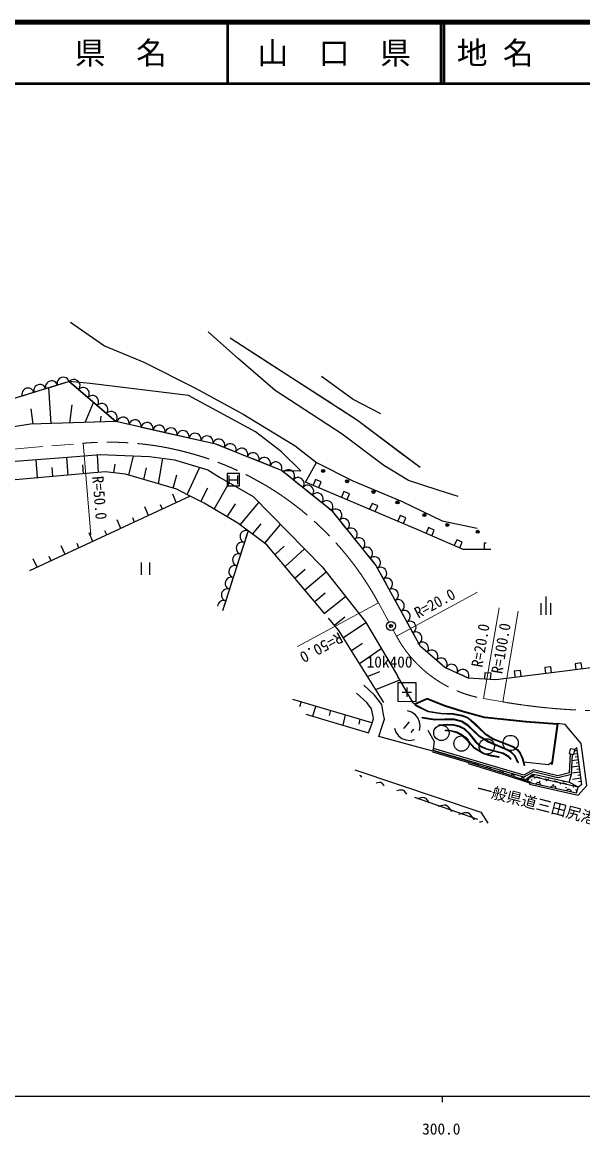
# Model space of a CAD drawing. Units: millimetres, scale not verified. Extents: x 40000 to 680000, y 20000 to 380000.
# Drawn here: x 299564 to 390892, y 198715 to 380000 of the extents above; entities that cross this region are included whole.
import ezdxf
from ezdxf.enums import TextEntityAlignment as Align

# ---------------------------------------------------------------- set-up
doc = ezdxf.new("R2010")
doc.units = ezdxf.units.MM
doc.header["$LTSCALE"] = 1000
doc.header["$PDMODE"] = 32
doc.header["$PDSIZE"] = 500
doc.linetypes.add('CHAIN', pattern=[18.5, 12, -1.5, 3.5, -1.5])
for name, color, linetype, lineweight in [('M-BGD', 7, 'Continuous', 25), ('M-BGD-EXST', 7, 'Continuous', 25), ('M-BMK', 2, 'CHAIN', 13), ('M-BMK-SRVR', 3, 'Continuous', 25), ('M-STR-HTXT', 7, 'Continuous', 13), ('M-TTL', 2, 'Continuous', 140), ('M-TTL-BAND', 7, 'Continuous', 25), ('M-TTL-LINE', 7, 'Continuous', 50)]:
    doc.layers.add(name, color=color, linetype=linetype, lineweight=lineweight)
doc.layers.add('M-BMK-HTXT', color=7, linetype='Continuous')
doc.layers.add('M-TTL-TXT', color=7, linetype='Continuous')
doc.styles.add('ＭＳ ゴシック', font='')
doc.styles.get('ＭＳ ゴシック').set_extended_font_data('MS Gothic')

msp = doc.modelspace()

# ---------------------------------------------------------------- linework, layer by layer
at = {"layer": 'M-BGD'}
for p, q in [((333454, 328568), (339627, 324579)), ((339627, 324579), (350127, 317795)), ((306257, 321148), (305302, 320854)), ((307971, 320788), (307214, 321441)), ((300520, 319382), (299564, 319088)), ((301476, 319676), (300520, 319382)), ((302433, 319971), (301477, 319677)), ((303388, 320265), (302433, 319971)), ((304345, 320560), (303389, 320266)), ((304280, 314597), (303895, 320419)), ((305301, 320854), (304345, 320560)), ((308730, 320136), (307971, 320788)), ((309488, 319483), (308730, 320135)), ((310247, 318831), (309488, 319483)), ((307303, 314691), (307707, 317682)), ((309800, 314769), (311165, 318038)), ((311005, 318178), (310247, 318831)), ((311763, 317526), (311005, 318178)), ((312522, 316873), (311764, 317525)), ((301368, 314513), (301039, 316978)), ((312300, 314837), (312438, 315835)), ((313280, 316220), (312522, 316873)), ((314039, 315568), (313280, 316220)), ((314796, 314916), (314039, 315568)), ((315013, 314867), (314797, 314915)), ((315990, 314647), (315014, 314866)), ((316965, 314429), (315990, 314647)), ((317942, 314209), (316966, 314428)), ((318918, 313991), (317942, 314209)), ((319895, 313771), (318918, 313990)), ((320870, 313552), (319895, 313771)), ((321847, 313332), (320871, 313552)), ((322823, 313114), (321847, 313332)), ((323800, 312894), (322823, 313113)), ((324775, 312676), (323800, 312894)), ((325752, 312456), (324776, 312675)), ((326727, 312238), (325752, 312456)), ((327705, 312018), (326728, 312237)), ((328680, 311799), (327705, 312018)), ((329657, 311579), (328681, 311799)), ((330632, 311361), (329657, 311579)), ((332512, 310691), (331584, 311062)), ((333443, 310319), (332514, 310690)), ((334371, 309947), (333443, 310319)), ((302046, 305736), (301808, 308717)), ((307030, 306180), (306820, 309096)), ((312014, 306623), (311817, 309533)), ((316956, 306202), (317673, 309335)), ((321759, 304793), (322450, 308949)), ((335300, 309576), (334372, 309948)), ((336228, 309205), (335300, 309576)), ((337159, 308833), (336230, 309204)), ((338086, 308462), (337159, 308833)), ((339016, 308090), (338088, 308462)), ((361308, 309807), (364384, 307488)), ((304543, 305959), (304428, 307435)), ((309517, 306400), (309417, 307860)), ((314496, 306572), (314683, 308011)), ((319356, 305501), (319785, 307364)), ((326417, 303050), (328509, 307476)), ((339944, 307719), (339016, 308090)), ((340874, 307348), (339946, 307718)), ((341802, 306976), (340874, 307348)), ((342156, 306692), (341804, 306976)), ((342935, 306062), (342157, 306691)), ((324158, 304093), (324738, 306259)), ((330820, 300681), (333258, 304958)), ((343714, 305435), (342935, 306062)), ((344493, 304807), (343715, 305434)), ((345271, 304179), (344493, 304807)), ((326932, 302782), (300727, 290597)), ((324665, 301730), (324094, 303127)), ((328651, 301916), (329827, 304110)), ((346051, 303551), (345273, 304178)), ((346829, 302924), (346051, 303551)), ((347609, 302295), (346830, 302923)), ((320131, 299626), (319560, 301021)), ((322398, 300678), (322113, 301377)), ((332972, 299399), (334285, 301518)), ((335094, 298077), (338127, 301766)), ((348387, 301667), (347609, 302295)), ((349166, 301039), (348388, 301667)), ((349945, 300411), (349166, 301039)), ((317867, 298563), (317581, 299262)), ((351243, 298895), (350614, 299672)), ((315600, 297511), (315010, 298902)), ((337098, 296586), (338507, 298264)), ((339102, 295095), (341661, 298158)), ((351874, 298117), (351244, 298895)), ((352503, 297340), (351874, 298117)), ((353134, 296563), (352504, 297340)), ((311066, 295407), (310450, 296780)), ((313333, 296459), (313028, 297152)), ((336364, 297143), (332204, 284113)), ((336059, 296190), (335755, 295237)), ((336363, 297142), (336059, 296190)), ((353763, 295787), (353134, 296563)), ((354394, 295008), (353764, 295786)), ((306535, 293293), (305890, 294658)), ((308800, 294355), (308488, 295035)), ((335451, 294284), (335146, 293331)), ((335755, 295236), (335451, 294284)), ((340781, 293250), (342264, 294637)), ((342386, 291340), (345563, 294176)), ((355023, 294232), (354394, 295008)), ((355654, 293455), (355024, 294231)), ((375818, 294103), (375819, 294209)), ((302001, 291189), (301330, 292536)), ((304268, 292241), (303937, 292916)), ((334842, 292377), (334538, 291425)), ((335146, 293330), (334842, 292377)), ((356283, 292677), (355654, 293455)), ((356914, 291900), (356284, 292677)), ((334233, 290472), (333930, 289518)), ((334538, 291424), (334233, 290472)), ((343994, 289422), (345685, 290880)), ((345598, 287513), (349085, 290428)), ((357938, 290187), (357460, 291066)), ((358416, 289309), (357938, 290187)), ((333625, 288565), (333321, 287612)), ((333929, 289517), (333625, 288565)), ((358896, 288430), (358416, 289308)), ((359374, 287552), (358896, 288430)), ((333016, 286658), (332712, 285706)), ((333321, 287612), (333016, 286658)), ((347215, 285597), (348942, 287003)), ((359852, 286673), (359374, 287551)), ((360331, 285795), (359852, 286673)), ((332408, 284752), (332204, 284112)), ((332712, 285705), (332408, 284752)), ((348819, 283688), (352247, 286409)), ((360810, 284916), (360331, 285794)), ((361288, 284038), (360810, 284916)), ((350426, 281769), (352115, 283091)), ((361767, 283159), (361289, 284037)), ((362245, 282281), (361767, 283159)), ((351887, 279746), (355545, 282179)), ((362725, 281402), (362245, 282280)), ((363203, 280523), (362725, 281402)), ((363681, 279644), (363203, 280523)), ((364160, 278766), (363681, 279644)), ((353201, 277617), (355019, 278820)), ((354522, 275501), (358060, 277953)), ((365519, 277335), (364758, 277985)), ((366280, 276685), (365519, 277335)), ((367041, 276035), (366280, 276685)), ((367802, 275386), (367042, 276036)), ((355845, 273377), (357837, 274193)), ((369502, 274367), (368589, 274776)), ((370414, 273958), (369502, 274367)), ((371327, 273548), (370415, 273957)), ((357166, 271260), (361097, 272857)), ((363279, 269096), (360722, 273486)), ((372239, 273138), (371327, 273548)), ((343592, 269715), (356493, 265891)), ((345001, 269298), (344755, 268457)), ((347403, 268588), (346868, 266913)), ((363279, 269096), (363516, 268911)), ((363559, 268804), (363515, 268714)), ((363515, 268714), (365658, 267659)), ((365544, 269806), (363516, 268911)), ((363564, 268801), (363516, 268911)), ((363559, 268804), (365689, 267755)), ((365547, 269676), (363564, 268801)), ((368426, 268659), (365544, 269806)), ((368385, 268546), (365547, 269676)), ((371321, 267618), (368385, 268546)), ((371355, 267733), (368426, 268659)), ((345777, 267239), (356005, 264199)), ((349796, 267876), (349597, 267016)), ((352198, 267166), (351810, 265450)), ((364703, 266587), (364718, 266686)), ((366779, 266275), (364703, 266587)), ((366785, 266375), (364718, 266686)), ((365658, 267659), (367779, 267334)), ((365689, 267755), (367789, 267434)), ((367779, 267334), (369781, 267240)), ((367789, 267434), (369792, 267340)), ((369781, 267240), (371193, 267004)), ((369792, 267340), (371220, 267101)), ((371193, 267004), (372126, 266629)), ((371220, 267101), (372178, 266716)), ((374857, 266653), (371321, 267618)), ((374879, 266771), (371355, 267733)), ((372126, 266629), (373279, 265640)), ((372178, 266716), (373346, 265714)), ((381639, 265942), (374857, 266653)), ((381650, 266062), (374879, 266771)), ((354591, 266455), (354393, 265595)), ((362605, 265990), (361705, 264930)), ((363336, 264800), (362865, 264259)), ((368384, 266320), (366779, 266275)), ((368383, 266420), (366785, 266375)), ((367449, 265534), (368788, 265629)), ((367456, 265434), (367449, 265534)), ((367456, 265434), (368789, 265529)), ((369915, 266423), (368383, 266420)), ((369903, 266323), (368384, 266320)), ((368788, 265629), (369909, 265564)), ((368789, 265529), (369894, 265464)), ((369894, 265464), (370725, 265262)), ((371162, 266007), (369903, 266323)), ((369909, 265564), (370760, 265357)), ((371202, 266101), (369915, 266423)), ((370725, 265262), (371541, 264843)), ((370760, 265357), (371600, 264925)), ((372175, 265370), (371162, 266007)), ((372237, 265449), (371202, 266101)), ((371541, 264843), (372259, 264144)), ((371600, 264925), (372333, 264211)), ((374012, 263603), (372175, 265370)), ((374075, 263682), (372237, 265449)), ((373279, 265640), (374946, 264047)), ((373346, 265714), (375009, 264125)), ((386718, 265562), (381639, 265942)), ((386735, 265681), (381650, 266062)), ((386740, 265716), (385781, 259116)), ((386859, 265700), (385900, 259098)), ((388007, 265545), (386740, 265716)), ((390626, 262468), (388007, 265545)), ((363625, 261991), (357650, 263623)), ((368525, 264526), (368532, 264626)), ((369457, 264459), (368525, 264526)), ((369472, 264558), (368532, 264626)), ((370375, 264235), (369457, 264459)), ((370412, 264329), (369472, 264558)), ((371078, 263847), (370375, 264235)), ((371136, 263929), (370412, 264329)), ((371888, 263142), (371078, 263847)), ((371958, 263213), (371136, 263929)), ((373257, 261647), (371888, 263142)), ((373321, 261726), (371958, 263213)), ((372259, 264144), (373398, 262702)), ((372333, 264211), (373471, 262770)), ((375464, 262684), (374012, 263603)), ((375510, 262773), (374075, 263682)), ((374946, 264047), (376238, 263173)), ((375009, 264125), (376284, 263262)), ((376238, 263173), (377999, 262512)), ((376284, 263262), (378035, 262606)), ((366402, 261135), (372282, 259395)), ((366459, 261327), (372517, 259534)), ((366495, 261337), (366588, 261653)), ((381311, 256971), (366495, 261337)), ((381270, 257327), (366588, 261653)), ((374731, 260768), (373257, 261647)), ((374771, 260860), (373321, 261726)), ((373398, 262702), (374182, 261982)), ((373471, 262770), (374237, 262068)), ((374182, 261982), (375125, 261581)), ((374237, 262068), (375157, 261676)), ((375125, 261581), (377907, 260835)), ((375157, 261676), (377945, 260928)), ((378550, 261384), (375464, 262684)), ((378594, 261474), (375510, 262773)), ((377999, 262512), (379537, 261887)), ((378035, 262606), (379584, 261976)), ((379246, 260988), (378550, 261384)), ((379307, 261068), (378594, 261474)), ((379883, 260484), (379307, 261068)), ((379537, 261887), (380190, 261444)), ((379584, 261976), (380258, 261519)), ((380190, 261444), (380630, 260920)), ((380258, 261519), (380716, 260973)), ((388815, 261628), (388664, 260842)), ((389591, 261479), (388815, 261628)), ((389440, 260693), (389591, 261479)), ((389978, 261305), (389546, 261246)), ((389910, 261805), (389591, 261479)), ((390723, 255799), (389910, 261805)), ((391564, 255619), (390626, 262468)), ((372282, 259395), (372245, 259224)), ((372517, 259534), (372479, 259361)), ((372479, 259361), (378640, 257457)), ((375984, 260400), (374731, 260768)), ((376006, 260498), (374771, 260860)), ((377238, 260196), (375984, 260400)), ((377255, 260294), (376006, 260498)), ((377238, 260196), (377255, 260294)), ((377907, 260835), (378634, 260432)), ((377945, 260928), (378695, 260512)), ((378634, 260432), (379146, 259914)), ((378695, 260512), (379217, 259984)), ((379146, 259914), (379217, 259984)), ((379801, 260425), (379246, 260988)), ((380340, 259346), (379801, 260425)), ((380429, 259391), (379883, 260484)), ((380429, 259391), (380340, 259346)), ((380630, 260920), (381037, 260010)), ((380716, 260973), (381132, 260043)), ((381037, 260010), (381327, 258859)), ((381132, 260043), (381424, 258883)), ((381268, 259502), (385242, 259036)), ((385242, 259036), (385823, 259400)), ((388664, 260842), (389440, 260693)), ((388737, 257680), (388900, 260797)), ((389053, 257417), (389227, 260734)), ((390181, 259803), (389171, 259667)), ((390046, 260804), (389446, 260723)), ((390113, 260304), (389667, 260243)), ((390249, 259303), (389803, 259242)), ((353751, 258201), (374297, 251257)), ((372245, 259224), (378579, 257266)), ((378640, 257457), (382431, 256190)), ((382792, 258187), (381270, 257327)), ((382841, 257835), (381311, 256971)), ((381424, 258883), (381327, 258859)), ((381459, 256515), (382644, 257433)), ((382644, 257433), (382915, 257482)), ((386814, 257214), (382792, 258187)), ((382819, 257051), (382915, 257482)), ((386814, 256874), (382841, 257835)), ((382915, 257482), (388704, 256147)), ((385781, 259116), (385900, 259098)), ((388737, 257680), (386814, 257214)), ((390452, 257801), (389064, 257613)), ((390317, 258802), (389117, 258640)), ((390384, 258302), (389938, 258241)), ((378579, 257266), (382222, 256049)), ((382122, 256744), (381915, 256362)), ((382122, 256744), (381915, 256362)), ((382410, 256975), (382122, 256744)), ((382410, 256975), (382122, 256744)), ((382222, 256049), (382209, 255827)), ((382209, 255827), (390120, 254052)), ((382819, 257051), (382410, 256975)), ((382819, 257051), (382410, 256975)), ((382431, 256190), (382425, 256086)), ((382425, 256086), (389847, 254421)), ((390129, 255362), (382819, 257051)), ((389053, 257417), (386814, 256874)), ((388704, 256147), (389053, 257417)), ((390129, 255362), (388704, 256147)), ((390587, 256800), (389200, 256612)), ((390520, 257301), (390074, 257240)), ((391564, 255619), (390120, 254052)), ((390723, 255799), (390129, 255362)), ((390655, 256300), (390209, 256239)), ((389847, 254421), (390129, 255362)), ((363471, 253710), (373746, 250140)), ((363982, 253516), (364010, 253523)), ((367347, 252240), (367552, 252292)), ((370712, 250964), (371094, 251061)), ((374297, 251257), (375428, 249466))]:
    msp.add_line(p, q, dxfattribs=at)
for points in [[(307408, 331135), (312991, 327275), (319355, 324630), (327701, 320435), (335583, 316147), (344018, 310992), (347531, 308270)], [(370618, 302724), (367337, 303734), (362514, 305308), (358463, 307772), (351715, 312850), (347918, 315321), (340747, 319972), (334793, 325138), (329858, 329563)], [(333454, 328568), (354195, 315166), (364384, 307488)], [(314797, 314915), (307211, 321442), (278094, 312477), (246883, 310164), (236791, 309287)], [(307213, 321441), (307211, 321442), (306257, 321148)], [(341804, 306976), (344956, 306879), (341818, 310019), (337575, 313236), (326667, 319155), (310611, 321136), (307211, 321442), (314797, 314915)], [(358014, 316179), (353469, 318537), (348303, 322267)], [(351177, 317117), (354195, 315166), (361308, 309807)], [(314797, 314915), (300925, 314499), (277896, 310859), (270340, 310024), (248254, 308270), (229926, 305981), (212355, 303484), (182499, 297970), (153094, 290786), (120404, 283911)], [(341804, 306976), (331099, 311256), (314797, 314915)], [(331584, 311062), (331099, 311256), (330633, 311360)], [(235759, 302662), (257779, 305219), (279126, 307009), (306912, 309102)], [(306912, 309102), (312242, 309573), (320308, 309223), (324364, 308702), (329819, 307085), (331685, 305856), (337197, 302715), (348428, 291258), (355477, 282305), (360722, 273486)], [(345716, 305079), (347531, 308270), (353449, 305267), (361443, 301899), (367998, 298748), (373684, 297560)], [(348886, 283597), (339418, 294864), (334695, 298378), (329197, 301648), (326932, 302782), (325232, 303654), (324725, 303934), (316387, 306370), (313097, 306729), (297225, 305307), (290935, 301143)], [(372240, 273137), (368434, 274846), (364436, 278259), (357191, 291557), (350144, 300250), (341804, 306976)], [(375905, 294092), (371418, 294096), (364308, 297180), (345716, 305079)], [(347884, 304170), (348275, 305090), (347355, 305482), (346964, 304561)], [(352486, 302215), (352877, 303135), (351957, 303527), (351565, 302605)], [(357088, 300260), (357479, 301180), (356558, 301571), (356168, 300650)], [(350614, 299672), (350144, 300250), (349946, 300410)], [(361690, 298305), (362081, 299225), (361161, 299615), (360769, 298695)], [(366286, 296334), (366683, 297251), (365766, 297650), (365368, 296732)], [(370872, 294345), (371271, 295262), (370353, 295660), (369955, 294742)], [(375162, 295103), (374820, 295104), (374819, 294104)], [(357459, 291066), (357191, 291557), (356914, 291900)], [(358490, 269135), (351175, 280872), (349463, 282910)], [(364758, 277985), (364436, 278259), (364161, 278765)], [(397692, 275815), (393151, 274884), (376738, 272848), (372240, 273137)], [(390773, 274600), (390651, 275592), (389659, 275469), (389781, 274477)], [(368589, 274777), (368434, 274846), (367802, 275386)], [(375885, 272913), (375950, 273912), (374952, 273976), (374888, 272979)], [(380850, 273369), (380727, 274361), (379734, 274238), (379857, 273246)], [(385812, 273985), (385689, 274977), (384696, 274854), (384820, 273862)], [(357650, 263623), (358177, 265109), (358575, 266432), (358447, 267196), (358132, 268823), (356974, 270341), (355220, 271977)], [(356005, 264199), (356502, 265644), (356779, 266557), (356731, 266866), (356480, 268094), (355686, 269145), (354030, 270695)], [(364276, 264609), (364386, 265307), (364297, 266007), (364016, 266651), (363565, 267193), (362980, 267588), (362312, 267802)], [(360214, 264984), (360449, 264317), (360861, 263743), (361415, 263310), (362068, 263048), (362771, 262979), (363461, 263106)], [(365673, 264645), (366688, 262795), (366457, 261218), (363625, 261991)], [(354529, 257319), (354636, 257251), (354864, 256974)], [(357252, 256068), (357471, 256125), (357734, 256174), (357975, 256149), (358178, 256020), (358438, 255704), (358531, 255583)], [(383306, 256939), (383332, 257050), (383819, 256937), (383794, 256826)], [(384768, 256601), (384794, 256712), (385281, 256599), (385256, 256488)], [(386230, 256263), (386256, 256374), (386743, 256262), (386718, 256150)], [(387692, 255925), (387718, 256036), (388205, 255924), (388180, 255812)], [(389154, 255587), (389180, 255699), (389667, 255586), (389642, 255475)], [(360618, 254792), (361014, 254894), (361276, 254944), (361518, 254918), (361721, 254789), (361981, 254473), (362195, 254194)], [(364010, 253523), (364556, 253663), (364819, 253713), (365060, 253688), (365263, 253559), (365524, 253243), (365781, 252907), (365860, 252804)], [(367552, 252292), (368099, 252432), (368361, 252482), (368602, 252456), (368805, 252328), (369066, 252012), (369323, 251677), (369522, 251415)], [(371094, 251061), (371641, 251202), (371904, 251251), (372144, 251226), (372347, 251097), (372608, 250781), (372865, 250446), (373184, 250026)], [(374066, 249692), (374228, 249727), (374637, 249830)]]:
    msp.add_lwpolyline(points, dxfattribs=at)
for centre, radius in [((348593, 306896), 100), ((352502, 305202), 100), ((356798, 303460), 100), ((360708, 301767), 100), ((365100, 299687), 100), ((368817, 298090), 100), ((373789, 296975), 100), ((367858, 264206), 1249), ((371141, 262463), 1249), ((375257, 261998), 1249), ((379138, 262552), 1249), ((381716, 256544), 14.1), ((382039, 256874), 14.1), ((382393, 257145), 14.1), ((382558, 256535), 28.3), ((382776, 257348), 14.1), ((383046, 257318), 28.3), ((383070, 256845), 28.3), ((383898, 256280), 28.3), ((384965, 256405), 28.3), ((385371, 256790), 28.3), ((386048, 255785), 28.3), ((387273, 255899), 28.3), ((387775, 256246), 28.3), ((388151, 255263), 28.3), ((389392, 255400), 28.3), ((389789, 254869), 28.3)]:
    msp.add_circle(centre, radius, dxfattribs=at)
for centre, radius, start, end in [((302429, 319982), 1000, 16.46251, 197.76377), ((304342, 320571), 1000, 16.46251, 197.76377), ((306254, 321160), 1000, 16.46251, 197.76377), ((307979, 320797), 1000, 318.63866, 139.93991), ((300517, 319393), 1000, 16.46251, 197.76377), ((309496, 319492), 1000, 318.63866, 139.93991), ((311012, 318187), 1000, 318.63866, 139.93991), ((312529, 316882), 1000, 318.63866, 139.93991), ((314046, 315576), 1000, 318.63866, 139.93991), ((315992, 314658), 1000, 346.69946, 168.00071), ((317945, 314220), 1000, 346.69946, 168.00071), ((319897, 313782), 1000, 346.69946, 168.00071), ((321849, 313344), 1000, 346.69946, 168.00071), ((323802, 312906), 1000, 346.69946, 168.00071), ((325754, 312467), 1000, 346.69946, 168.00071), ((327707, 312029), 1000, 346.69946, 168.00071), ((329659, 311591), 1000, 346.69946, 168.00071), ((331589, 311073), 1000, 337.55311, 158.85437), ((333447, 310330), 1000, 337.55311, 158.85437), ((335304, 309587), 1000, 337.55311, 158.85437), ((337162, 308844), 1000, 337.55311, 158.85437), ((339020, 308101), 1000, 337.55311, 158.85437), ((340878, 307358), 1000, 337.55311, 158.85437), ((342943, 306072), 1000, 320.4697, 141.77096), ((344500, 304816), 1000, 320.4697, 141.77096), ((346058, 303560), 1000, 320.4697, 141.77096), ((347616, 302304), 1000, 320.4697, 141.77096), ((349173, 301048), 1000, 320.4697, 141.77096), ((350622, 299679), 1000, 308.38018, 129.68144), ((351882, 298125), 1000, 308.38018, 129.68144), ((353142, 296570), 1000, 308.38018, 129.68144), ((336048, 296193), 1000, 71.64349, 252.94475), ((354402, 295016), 1000, 308.38018, 129.68144), ((335440, 294287), 1000, 71.64349, 252.94475), ((355663, 293461), 1000, 308.38018, 129.68144), ((334831, 292381), 1000, 71.64349, 252.94475), ((356923, 291907), 1000, 308.38018, 129.68144), ((334223, 290475), 1000, 71.64349, 252.94475), ((357948, 290193), 1000, 297.93073, 119.23198), ((333614, 288568), 1000, 71.64349, 252.94475), ((358905, 288436), 1000, 297.93073, 119.23198), ((333006, 286662), 1000, 71.64349, 252.94475), ((359862, 286679), 1000, 297.93073, 119.23198), ((332397, 284756), 1000, 71.64349, 175.66995), ((360820, 284921), 1000, 297.93073, 119.23198), ((361777, 283164), 1000, 297.93073, 119.23198), ((362734, 281407), 1000, 297.93073, 119.23198), ((363692, 279650), 1000, 297.93073, 119.23198), ((364766, 277993), 1000, 318.86617, 140.16743), ((366288, 276694), 1000, 318.86617, 140.16743), ((367809, 275395), 1000, 318.86617, 140.16743), ((369506, 274377), 1000, 335.16644, 156.4677), ((371331, 273558), 1000, 335.16644, 156.4677), ((373467, 258918), 382, 3.00919, 142.64739), ((375521, 258283), 382, 3.00985, 142.64515), ((377575, 257648), 382, 3.00948, 142.64711), ((379446, 257145), 291, 349.55009, 153.48421), ((381084, 256597), 291, 349.55009, 153.48421), ((382101, 256508), 236, 84.84731, 218.21927), ((382296, 256822), 191, 53.32219, 204.31082), ((382629, 256934), 223, 31.57731, 169.42327), ((383625, 255643), 455, 9.22839, 145.47549), ((386099, 255088), 455, 9.22682, 145.4757), ((388573, 254533), 455, 9.22839, 145.47549)]:
    msp.add_arc(centre, radius, start, end, dxfattribs=at)
for p in [(348593, 306896), (352502, 305202), (356798, 303460), (360708, 301767), (365100, 299687), (368817, 298090), (373789, 296975)]:
    msp.add_point(p, dxfattribs=at)
at = {"layer": 'M-BGD-EXST'}
for p, q in [((332973, 306455), (332971, 304455)), ((334973, 306454), (332973, 306455)), ((334971, 304454), (334973, 306454)), ((333281, 304758), (333282, 306158)), ((333281, 305458), (334681, 305456)), ((334683, 304750), (334684, 306150)), ((332971, 304455), (334971, 304454)), ((318955, 291961), (318953, 289961)), ((320289, 291960), (320287, 289960)), ((384864, 286434), (384861, 283434)), ((384063, 285334), (384061, 283434)), ((385663, 285333), (385661, 283433)), ((360739, 272343), (360737, 269343)), ((363739, 272340), (360739, 272343)), ((363737, 269340), (363739, 272340)), ((361488, 270842), (362988, 270841)), ((362239, 271591), (362237, 270091)), ((360737, 269343), (363737, 269340))]:
    msp.add_line(p, q, dxfattribs=at)
at = {"layer": 'M-BMK'}
for p, q in [((272520, 308308), (309470, 311398)), ((357587, 285416), (359286, 282284)), ((360001, 280965), (360546, 279962)), ((374735, 269789), (377851, 269253))]:
    msp.add_line(p, q, dxfattribs=at)
for centre, radius, start, end in [((313638, 261572), 50000, 28.48101, 94.78139), ((378125, 289499), 20000, 208.48101, 260.24066), ((394802, 367806), 100000, 260.24066, 270.71159)]:
    msp.add_arc(centre, radius, start, end, dxfattribs=at)
at = {"layer": 'M-BMK-SRVR'}
msp.add_circle((359644, 281625), 750, dxfattribs=at)
msp.add_point((359644, 281625), dxfattribs=at)
at = {"layer": 'M-STR-HTXT'}
for p, q in [((309470, 311398), (310721, 296451)), ((360546, 279962), (373730, 287115)), ((357587, 285416), (344402, 278263)), ((374735, 269789), (377278, 284572)), ((377851, 269253), (380394, 284036))]:
    msp.add_line(p, q, dxfattribs=at)
at = {"layer": 'M-TTL'}
msp.add_line((680000, 380000), (40000, 380000), dxfattribs=at)
at = {"layer": 'M-TTL-BAND'}
for p, q in [((40000, 205000), (579000, 205000)), ((368000, 205000), (368000, 204000))]:
    msp.add_line(p, q, dxfattribs=at)
at = {"layer": 'M-TTL-LINE'}
for p, q in [((333000, 380000), (333000, 370000)), ((367750, 380000), (367750, 370000)), ((368250, 380000), (368250, 370000)), ((40000, 370000), (680000, 370000))]:
    msp.add_line(p, q, dxfattribs=at)

# ---------------------------------------------------------------- texts
at = {"layer": 'M-BMK-HTXT', "style": 'ＭＳ ゴシック'}
msp.add_text('10k400', height=1833, rotation=359.95, dxfattribs=at).set_placement((355670, 274295), align=Align.BOTTOM_LEFT)
msp.add_text('一般県道三田尻港徳地線', height=1833, rotation=345.529, dxfattribs=at).set_placement((399958, 246877), align=Align.BOTTOM_RIGHT)
at = {"layer": 'M-STR-HTXT', "style": 'ＭＳ ゴシック', "width": 0.95}
for s, rotation, p in [('R=50.0', 274.781, (310414, 305923)), ('R=20.0', 28.481, (364352, 282326)), ('R=20.0', 80.241, (375061, 274695)), ('R=100.0', 80.241, (378305, 273636))]:
    msp.add_text(s, height=1833, rotation=rotation, dxfattribs=at).set_placement(p, align=Align.BOTTOM_LEFT)
at = {"layer": 'M-STR-HTXT', "style": 'ＭＳ ゴシック'}
msp.add_text('R=50.0', height=1833, rotation=208.481, dxfattribs=at).set_placement((347590, 279381), align=Align.BOTTOM_CENTER)
at = {"layer": 'M-TTL-BAND', "style": 'ＭＳ ゴシック'}
msp.add_text('300.0', height=1833, dxfattribs=at).set_placement((367844, 198195), align=Align.BOTTOM_CENTER)
at = {"layer": 'M-TTL-TXT', "style": 'ＭＳ ゴシック'}
for s, p in [('県\u3000名', (315625, 375000)), ('山\u3000口\u3000県', (350375, 375000))]:
    msp.add_text(s, height=3666, dxfattribs=at).set_placement(p, align=Align.MIDDLE_CENTER)
msp.add_text('地 名', height=3666, dxfattribs=at).set_placement((370380, 375000), align=Align.MIDDLE_LEFT)

doc.saveas('drawing.dxf')
